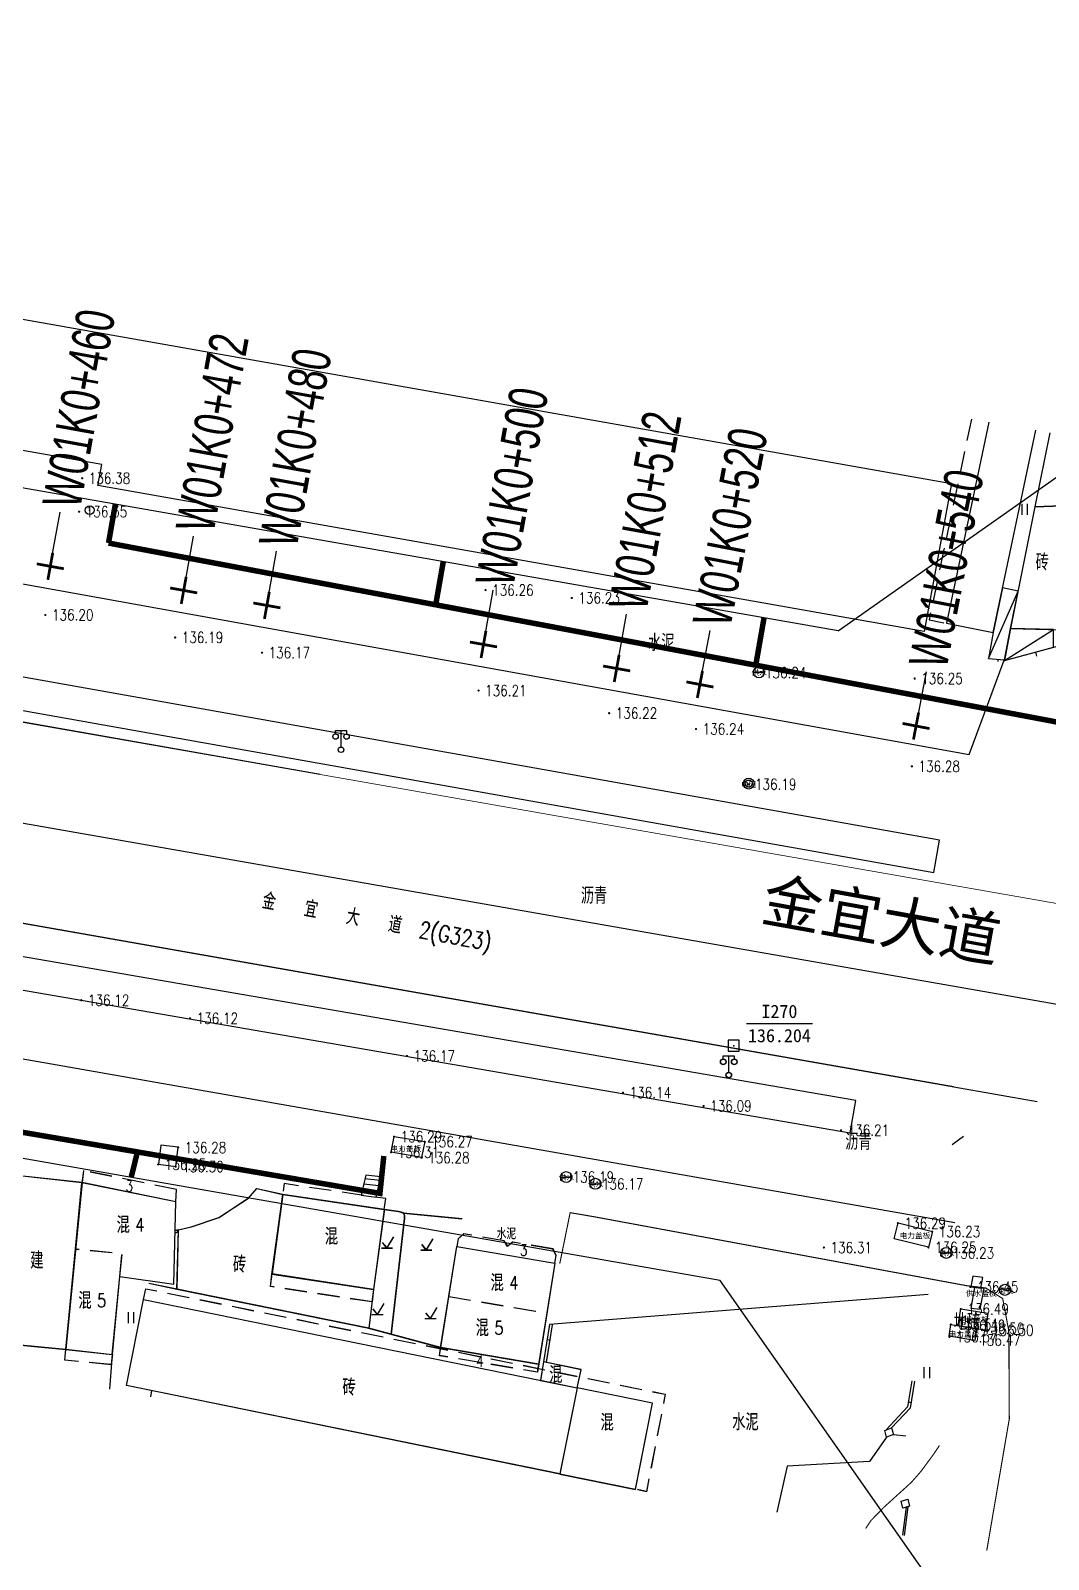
# Model space of a CAD drawing. Extents: x 529262 to 576451, y 2694391 to 2717535.
# Drawn here: x 562453.1 to 562545.6, y 2710924.6 to 2711063.4 of the extents above; entities that cross this region are included whole.
import ezdxf
from ezdxf.enums import TextEntityAlignment as Align
from ezdxf.xclip import XClip

# ---------------------------------------------------------------- set-up
doc = ezdxf.new("R2010")
doc.units = 0
doc.header["$XCLIPFRAME"] = 0
doc.linetypes.add('X1', pattern=[5, 4, -1])
doc.linetypes.add('X5', pattern=[3, 2, -1])
doc.layers.add('ASSIST', color=7, linetype='Continuous', plot=False)
for name, color, linetype in [('a红线图', 1, 'Continuous'), ('COMPONENT', 8, 'Continuous'), ('DLDW', 8, 'Continuous'), ('DLSS', 4, 'Continuous'), ('DMTZ', 8, 'Continuous'), ('GCD', 8, 'Continuous'), ('GPSCOMMON', 7, 'Continuous'), ('GXYZ', 8, 'Continuous'), ('JMD', 8, 'Continuous'), ('KZD', 8, 'Continuous'), ('PP-COM', 7, 'Continuous'), ('RD-中线', 40, 'Continuous'), ('RD-红线', 7, 'Continuous'), ('RD-路名', 7, 'Continuous'), ('ZBTZ', 8, 'Continuous'), ('ZJ', 7, 'Continuous'), ('桩号标注_W01-', 7, 'Continuous')]:
    doc.layers.add(name, color=color, linetype=linetype)
doc.styles.add('HZ', font='rs.shx', dxfattribs={"width": 0.8, "bigfont": 'hztxt.shx'})
doc.styles.add('JieTuHzTxt', font='smsim.shx', dxfattribs={"width": 0.7, "bigfont": 'smfs.shx'})
doc.styles.add('宋体', font='', dxfattribs={"width": 0.75})
doc.styles.add('等线体', font='simhei.ttf')
doc.styles.add('黑体', font='simhei.ttf')
doc.styles.get('宋体').set_extended_font_data('SimSun')
doc.linetypes.add('10421', pattern='A,2,[150,AAA.SHX,S=0.5,R=0,X=0,Y=0.5],1e-11', length=2)
doc.linetypes.add('10422', pattern='A,0.75,[150,AAA.SHX,S=0.5,R=0,X=0,Y=0.5],1.5,[177,AAA.SHX,S=1,R=0,X=0,Y=0.4],0.75', length=3)
doc.linetypes.add('1161', pattern='A,0,[149,AAA.SHX,S=0.15,R=0,X=0,Y=0],-1.6', length=1.6)

# ---------------------------------------------------------------- blocks, each defined once
blk = doc.blocks.new('A$C19FD0107')
at = {"layer": 'RD-中线', "color": 8}
blk.add_lwpolyline([(-8443.29, 16582.93), (-8702.79, 16628.34)], dxfattribs=at)
at = {"layer": 'RD-红线', "color": 8}
for points in [[(-8471.5, 16618.33), (-8661.58, 16651.59)], [(-8482.21, 16559.29), (-8668.33, 16591.86)]]:
    blk.add_lwpolyline(points, dxfattribs=at)
blk.add_lwpolyline([(-8471.5, 16618.33), (-8442.57, 16638.66, 0.41438)], format="xyb", dxfattribs=at)
at = {"layer": 'RD-红线', "color": 8, "linetype": 'Continuous'}
blk.add_lwpolyline([(-8461.9, 16530.28), (-8482.21, 16559.29, 0.415102)], format="xyb", dxfattribs=at)
blk = doc.blocks.new('GC200')
at = {"linetype": 'Continuous', "const_width": 0.2, "flags": 128}
blk.add_lwpolyline([(-0.1, 0, 1), (0.1, 0, 1)], format="xyb", close=True, dxfattribs=at)
blk = doc.blocks.new('gc121')
at = {"color": 8}
for p, q in [((-0.5, -1), (-0.5, 1)), ((0.5, -1), (0.5, 1))]:
    blk.add_line(p, q, dxfattribs=at)
blk = doc.blocks.new('gc123')
at = {"color": 8}
for p, q in [((-1, 0), (1, 0)), ((0, 0), (-0.8, 1)), ((0, 0), (1.2, 2))]:
    blk.add_line(p, q, dxfattribs=at)
blk = doc.blocks.new('gc097')
at = {"color": 8}
for p, q in [((-1, 2.9), (-1, 3.5)), ((-1, 3.5), (1, 3.5)), ((0, 0.5), (0, 3.5)), ((1, 3.5), (1, 2.9))]:
    blk.add_line(p, q, dxfattribs=at)
for centre in [(-1, 2.4), (1, 2.4), (0, 0)]:
    blk.add_circle(centre, 0.5, dxfattribs=at)
blk = doc.blocks.new('gc115')
at = {"color": 8}
blk.add_lwpolyline([(-1, -1), (1, -1), (1, 1), (-1, 1)], close=True, dxfattribs=at)
blk.add_point((0, 0), dxfattribs=at)
blk = doc.blocks.new('gc117')
at = {"color": 8}
blk.add_circle((0, 0), 0.8, dxfattribs=at)
blk.add_point((0, 0), dxfattribs=at)
blk = doc.blocks.new('gcbj0109')
at = {"linetype": 'Continuous'}
for radius in [1, 0.645]:
    blk.add_circle((0, 0), radius, dxfattribs=at)
blk = doc.blocks.new('gcbj0101')
blk.add_line((-1, 0), (1, 0))
blk.add_circle((0, 0), 1)
blk = doc.blocks.new('gcbj0111')
blk.add_circle((0, 0), 1)
for centre, start, end in [((-0.43, -0.55), 52.0967, 144.3058), ((0.43, 0.55), 232.0967, 324.3058)]:
    blk.add_arc(centre, 0.694, start, end)

msp = doc.modelspace()

# ---------------------------------------------------------------- linework, layer by layer
at = {"layer": 'ASSIST', "linetype": 'Continuous', "elevation": -143.229, "flags": 128}
msp.add_lwpolyline([(562483.574, 2710959.475), (562483.157, 2710957.665), (562484.52, 2710957.463), (562484.941, 2710959.319)], close=True, dxfattribs=at)
msp.add_lwpolyline([(562483.574, 2710959.475), (562483.157, 2710957.665), (562484.52, 2710957.463), (562484.941, 2710959.319)], close=True, dxfattribs=at)
msp.add_lwpolyline([(562534.887, 2710956.546), (562534.887, 2710956.546)], dxfattribs=at)
msp.add_lwpolyline([(562534.887, 2710956.546), (562534.887, 2710956.546)], dxfattribs=at)
at = {"layer": 'a红线图', "color": 8, "lineweight": 0, "elevation": 137.005}
msp.add_lwpolyline([(562776.02, 2710943.93), (562313.747, 2711024.878)], dxfattribs=at)
msp.add_lwpolyline([(562776.02, 2710943.93), (562313.747, 2711024.878)], dxfattribs=at)
at = {"layer": 'DLSS', "color": 8, "linetype": 'Continuous'}
msp.add_line((562537.902, 2710962.965, -143.229), (562536.852, 2710962.234, -143.229), dxfattribs=at)
at = {"layer": 'DLSS', "color": 8, "linetype": 'Continuous', "const_width": 0.1, "flags": 128}
for points, elevation in [([(562479.42, 2710995.882), (562441.464, 2711002.568)], 136.145), ([(562529.001, 2710927.374), (562529.468, 2710928.079), (562530.667, 2710929.31), (562533.164, 2710931.573), (562534.015, 2710932.55), (562535.117, 2710934.04), (562535.701, 2710934.903)], 135.956)]:
    msp.add_lwpolyline(points, dxfattribs=dict(at, elevation=elevation))
at = {"layer": 'DLSS', "color": 8, "linetype": 'Continuous', "const_width": 0.1, "elevation": -143.229}
msp.add_lwpolyline([(562392.809, 2710992.832), (562482.981, 2710976.963), (562537.001, 2710967.487)], dxfattribs=at)
at = {"layer": 'DLSS', "color": 8, "linetype": 'Continuous', "const_width": 0.1}
msp.add_lwpolyline([(562392.821, 2710992.845), (562482.993, 2710976.976), (562537.013, 2710967.5)], dxfattribs=at)
at = {"layer": 'DLSS', "linetype": 'Continuous', "const_width": 0.1, "flags": 128}
msp.add_lwpolyline([(562501.199, 2710951.431), (562502.145, 2710956.06), (562504.238, 2710955.705)], dxfattribs=at)
at = {"layer": 'DLSS', "linetype": 'X1', "const_width": 0.1, "flags": 128}
msp.add_lwpolyline([(562504.238, 2710955.705), (562538.162, 2710949.428), (562538.77, 2710949.355), (562539.919, 2710949.215), (562541.447, 2710948.261), (562542.013, 2710945.264), (562542.042, 2710937.831), (562542.054, 2710937.356), (562539.998, 2710925.35)], dxfattribs=at)
at = {"layer": 'DMTZ', "linetype": '10421', "flags": 128}
for points in [[(562485.246, 2710956.361), (562486.532, 2710956.17), (562486.771, 2710956.117), (562486.987, 2710956.029), (562487.073, 2710955.761), (562487.071, 2710955.542), (562485.86, 2710945.002)], [(562485.258, 2710956.374), (562486.544, 2710956.183), (562486.782, 2710956.129), (562486.999, 2710956.042), (562487.085, 2710955.774), (562487.083, 2710955.554), (562485.871, 2710945.014)]]:
    msp.add_lwpolyline(points, dxfattribs=at)
at = {"layer": 'DMTZ', "linetype": '10422', "flags": 128}
for points, elevation in [([(562483.847, 2710945.544), (562466.407, 2710949.085), (562463.856, 2710949.615)], -5.089), ([(562483.859, 2710945.556), (562466.419, 2710949.098), (562463.868, 2710949.628)], 138.14), ([(562490.372, 2710943.786), (562483.847, 2710945.544)], -5.089), ([(562490.384, 2710943.799), (562483.859, 2710945.556)], 138.14)]:
    msp.add_lwpolyline(points, dxfattribs=dict(at, elevation=elevation))
at = {"layer": 'GPSCOMMON', "const_width": 0.5}
for points in [[(562460.196, 2711016.893), (562460.813, 2711020.423)], [(562460.196, 2711016.893), (562550.384, 2710999.877)], [(562489.927, 2711011.284), (562490.614, 2711015.208)], [(562519.01, 2711005.797), (562519.764, 2711010.107)], [(562446.568, 2710964.355), (562484.857, 2710957.812), (562485.212, 2710961.209)], [(562462.821, 2710961.577), (562462.252, 2710959.259)]]:
    msp.add_lwpolyline(points, dxfattribs=at)
at = {"layer": 'JMD', "linetype": 'Continuous'}
for p, q in [((562540.148, 2711006.397), (562542.842, 2711012.509)), ((562541.6, 2711006.227), (562546.07, 2711009.035)), ((562541.03, 2711006.125), (562541.046, 2711006.324)), ((562544.563, 2711006.608), (562544.46, 2711006.995)), ((562483.574, 2710959.475, -143.229), (562483.157, 2710957.665, -143.229)), ((562483.501, 2710959.157, -143.229), (562484.868, 2710959.001, -143.229)), ((562484.52, 2710957.463, -5.038), (562484.941, 2710959.319, -143.229)), ((562483.159, 2710957.664, -5.038), (562484.52, 2710957.463, -5.038)), ((562483.276, 2710958.183, -143.229), (562484.643, 2710958.027, -143.229)), ((562483.389, 2710958.67, -143.229), (562484.756, 2710958.514, -143.229)), ((562466.423, 2710954.46, -5.089), (562466.467, 2710954.265, -5.089)), ((562466.434, 2710954.473, 138.14), (562466.479, 2710954.278, 138.14)), ((562534.682, 2710948.62, -143.229), (562500.262, 2710945.894, -143.229)), ((562500.042, 2710944.539, -143.229), (562500.289, 2710944.499, -143.229)), ((562500.054, 2710944.551), (562500.301, 2710944.511)), ((562533.124, 2710938.792, 136.08), (562532.877, 2710938.833, 136.08))]:
    msp.add_line(p, q, dxfattribs=at)
at = {"layer": 'JMD', "linetype": 'Continuous', "flags": 128}
for points in [[(562536.783, 2711022.316), (562534.306, 2711008.856), (562459.233, 2711022.133), (562459.574, 2711024.039), (562444.141, 2711026.769), (562446.2, 2711038.336)], [(562542.167, 2711009.135), (562546.733, 2711009.018), (562547.637, 2711020.311), (562544.38, 2711020.189)], [(562541.436, 2711012.814), (562541.436, 2711012.814), (562540.576, 2711008.753), (562540.148, 2711006.397), (562541.61, 2711006.278), (562542.167, 2711009.135), (562542.842, 2711012.509)], [(562541.6, 2711006.227), (562546.054, 2711007.423), (562546.07, 2711009.035), (562542.167, 2711009.135)], [(562464.725, 2710960.461), (562466.31, 2710960.267), (562466.537, 2710961.997), (562464.952, 2710962.191)], [(562485.89, 2710961.563), (562486.159, 2710962.98), (562488.939, 2710962.525), (562488.65, 2710961.066)], [(562466.133, 2710949.568), (562466.32, 2710957.045), (562457.787, 2710958.787), (562456.322, 2710943.648), (562460.545, 2710943.186), (562461.229, 2710950.262)], [(562531.944, 2710955.124), (562535.055, 2710954.352), (562534.71, 2710952.919), (562531.599, 2710953.691)], [(562538.895, 2710949.254), (562538.546, 2710947.376), (562539.403, 2710947.288), (562539.752, 2710949.165)], [(562538.554, 2710949.337), (562539.463, 2710949.2), (562539.632, 2710950.163), (562538.723, 2710950.3)], [(562537.638, 2710947.337), (562540.104, 2710946.927), (562539.863, 2710945.373), (562537.398, 2710945.782)], [(562536.726, 2710945.904), (562539.06, 2710945.5), (562538.903, 2710944.443), (562536.57, 2710944.847)]]:
    msp.add_lwpolyline(points, close=True, dxfattribs=at)
at = {"layer": 'JMD', "linetype": 'X5', "flags": 128}
for points in [[(562538.608, 2711028.156), (562534.762, 2711009.92), (562536.343, 2711009.603)], [(562461.229, 2710950.262), (562461.43, 2710952.334), (562457.231, 2710952.74)], [(562463.371, 2710948.173), (562463.6, 2710949.156), (562510.791, 2710939.573), (562509.082, 2710930.725), (562508.095, 2710930.937)]]:
    msp.add_lwpolyline(points, dxfattribs=at)
at = {"layer": 'JMD', "linetype": 'Continuous', "flags": 128}
for points in [[(562540.198, 2711027.879), (562536.343, 2711009.603), (562540.576, 2711008.753), (562544.471, 2711027.137)], [(562545.728, 2711026.919), (562544.38, 2711020.189), (562547.637, 2711020.311), (562549.897, 2711020.396), (562549.663, 2711026.235)], [(562541.6, 2711006.227), (562546.434, 2711007.525)], [(562540.148, 2711006.397), (562541.61, 2711006.278)], [(562500.274, 2710945.907), (562499.725, 2710942.518)], [(562500.521, 2710945.869), (562499.97, 2710942.468)]]:
    msp.add_lwpolyline(points, dxfattribs=at)
for points, elevation in [([(562457.775, 2710958.774), (562451.829, 2710959.437), (562450.269, 2710944.218), (562456.31, 2710943.635)], -669.26), ([(562457.787, 2710958.787), (562451.84, 2710959.45), (562450.28, 2710944.231), (562456.322, 2710943.648)], -526.031), ([(562466.121, 2710949.555), (562466.308, 2710957.032), (562457.775, 2710958.774), (562456.31, 2710943.635), (562460.533, 2710943.173), (562461.218, 2710950.249)], -143.229), ([(562484.272, 2710949.078), (562483.847, 2710945.544), (562466.407, 2710949.085), (562466.543, 2710954.488), (562467.719, 2710954.773), (562470.225, 2710955.617), (562472.917, 2710957.39), (562473.659, 2710958.249), (562476.026, 2710957.726), (562475.046, 2710950.478)], -5.089), ([(562484.284, 2710949.091), (562483.859, 2710945.556), (562466.419, 2710949.098), (562466.554, 2710954.5), (562467.731, 2710954.786), (562470.237, 2710955.63), (562472.929, 2710957.403), (562473.671, 2710958.262), (562476.038, 2710957.739), (562475.058, 2710950.491)], 138.14), ([(562476.026, 2710957.726), (562485.246, 2710956.361), (562484.272, 2710949.078), (562475.046, 2710950.478)], -4.945), ([(562476.038, 2710957.739), (562485.258, 2710956.374), (562484.284, 2710949.091), (562475.058, 2710950.491)], 138.284), ([(562491.842, 2710952.977), (562500.741, 2710951.471), (562499.271, 2710942.28), (562490.372, 2710943.786)], -668.517), ([(562491.854, 2710952.99), (562500.753, 2710951.484), (562499.283, 2710942.293), (562490.384, 2710943.799)], -525.288), ([(562502.77, 2710940.144), (562503.141, 2710941.797), (562499.713, 2710942.505), (562499.44, 2710940.822)], -670.06), ([(562502.782, 2710940.157), (562503.153, 2710941.81), (562499.725, 2710942.518), (562499.452, 2710940.834)], -526.831), ([(562501.201, 2710932.312), (562508.083, 2710930.924), (562509.625, 2710938.74), (562502.77, 2710940.144)], -6.745), ([(562501.213, 2710932.325), (562508.095, 2710930.937), (562509.637, 2710938.753), (562502.782, 2710940.157)], 136.484), ([(562531.353, 2710936.501), (562531.52, 2710935.905), (562530.899, 2710935.677), (562530.732, 2710936.273)], 28.436), ([(562532.831, 2710930.023), (562532.967, 2710929.388), (562532.361, 2710929.205), (562532.225, 2710929.84)], 28.371)]:
    msp.add_lwpolyline(points, close=True, dxfattribs=dict(at, elevation=elevation))
at = {"layer": 'JMD', "linetype": 'X5'}
for points, elevation in [([(562466.308, 2710957.032), (562466.362, 2710958.165), (562457.918, 2710959.87), (562457.775, 2710958.774)], -143.229), ([(562500.741, 2710951.471), (562500.867, 2710952.169), (562500.583, 2710952.752), (562496.91, 2710953.368), (562496.457, 2710952.996), (562496.142, 2710953.493), (562492.458, 2710954.129), (562491.965, 2710953.67), (562491.842, 2710952.977)], -669.184), ([(562500.753, 2710951.484), (562500.879, 2710952.182), (562500.595, 2710952.765), (562496.922, 2710953.381), (562496.469, 2710953.009), (562496.154, 2710953.506), (562492.47, 2710954.142), (562491.977, 2710953.683), (562491.854, 2710952.99)], -525.955), ([(562484.272, 2710949.078), (562484.136, 2710947.946), (562474.91, 2710949.346), (562475.046, 2710950.478)], -5.089), ([(562484.284, 2710949.091), (562484.148, 2710947.959), (562474.922, 2710949.359), (562475.058, 2710950.491)], 138.14), ([(562460.533, 2710943.173), (562460.432, 2710942.247), (562456.215, 2710942.655), (562456.31, 2710943.635)], -657.493), ([(562460.545, 2710943.186), (562460.443, 2710942.26), (562456.227, 2710942.668), (562456.322, 2710943.648)], -514.264)]:
    msp.add_lwpolyline(points, dxfattribs=dict(at, elevation=elevation))
msp.add_lwpolyline([(562466.32, 2710957.045), (562466.374, 2710958.178), (562457.93, 2710959.883), (562457.787, 2710958.787)], dxfattribs=at)
at = {"layer": 'JMD', "linetype": 'X5', "flags": 128}
for points, elevation in [([(562485.246, 2710956.361), (562485.39, 2710957.334), (562476.17, 2710958.699), (562476.026, 2710957.726)], -5.038), ([(562461.218, 2710950.249), (562461.418, 2710952.321), (562457.219, 2710952.727)], -143.229), ([(562463.359, 2710948.16), (562463.589, 2710949.143), (562510.779, 2710939.56), (562509.07, 2710930.712), (562508.083, 2710930.924)], -143.229), ([(562491.117, 2710948.441), (562500.016, 2710946.935)], 425.114), ([(562491.128, 2710948.454), (562500.027, 2710946.948)], 568.343), ([(562499.271, 2710942.28), (562499.157, 2710941.561), (562490.258, 2710943.067), (562490.372, 2710943.786)], -668.768), ([(562499.283, 2710942.293), (562499.169, 2710941.573), (562490.27, 2710943.079), (562490.384, 2710943.799)], -525.539)]:
    msp.add_lwpolyline(points, dxfattribs=dict(at, elevation=elevation))
at = {"layer": 'JMD', "linetype": 'Continuous', "flags": 128}
for points, elevation in [([(562466.537, 2710954.281), (562466.238, 2710954.213)], -5.089), ([(562466.543, 2710954.488), (562466.243, 2710954.419)], -5.089), ([(562466.549, 2710954.294), (562466.249, 2710954.226)], 138.14), ([(562466.554, 2710954.5), (562466.254, 2710954.432)], 138.14), ([(562466.407, 2710949.085), (562466.543, 2710954.488)], 376.123), ([(562466.419, 2710949.098), (562466.554, 2710954.5)], 519.352), ([(562500.262, 2710945.894), (562499.713, 2710942.505)], -143.229), ([(562500.509, 2710945.856), (562499.958, 2710942.455)], -143.229), ([(562533.199, 2710940.785), (562532.808, 2710938.414), (562530.828, 2710936.309)], 136.08), ([(562533.446, 2710940.744), (562533.043, 2710938.298), (562531.353, 2710936.501)], 136.08)]:
    msp.add_lwpolyline(points, dxfattribs=dict(at, elevation=elevation))
at = {"layer": 'JMD', "linetype": 'Continuous', "elevation": -143.229}
msp.add_lwpolyline([(562502.77, 2710940.144), (562501.201, 2710932.312), (562461.817, 2710940.344), (562463.359, 2710948.16)], close=True, dxfattribs=at)
at = {"layer": 'JMD', "linetype": 'Continuous'}
msp.add_lwpolyline([(562502.782, 2710940.157), (562501.213, 2710932.325), (562461.829, 2710940.357), (562463.371, 2710948.173)], close=True, dxfattribs=at)
for points in [[(562532.678, 2710929.301), (562532.349, 2710926.758)], [(562532.835, 2710929.348), (562532.497, 2710926.73)]]:
    msp.add_lwpolyline(points, dxfattribs=at)
at = {"layer": 'KZD', "linetype": 'Continuous'}
msp.add_line((562518.161, 2710973.236), (562524.161, 2710973.236), dxfattribs=at)
at = {"layer": 'ZBTZ', "linetype": '1161', "flags": 128}
for points in [[(562310.328, 2711063.45), (562315.702, 2711037.821), (562321.233, 2711036.112), (562375.051, 2711026.697), (562418.608, 2711019.281), (562538.399, 2710997.696), (562541.589, 2711006.267)], [(562537.106, 2710955.149), (562300.817, 2710996.61)], [(562537.013, 2710967.5), (562544.579, 2710966.172)]]:
    msp.add_lwpolyline(points, dxfattribs=at)
for points in [[(562535.703, 2710989.913), (562314.36, 2711029.257), (562313.934, 2711026.288), (562535.177, 2710986.959)], [(562528.101, 2710966.262), (562312.346, 2711003.478), (562311.8, 2711000.527), (562311.8, 2711000.527), (562527.591, 2710963.305)]]:
    msp.add_lwpolyline(points, close=True, dxfattribs=at)
for points, elevation in [([(562537.001, 2710967.487), (562544.567, 2710966.16)], -143.229), ([(562486.987, 2710956.029), (562492.307, 2710955.513)], -5.302), ([(562486.999, 2710956.042), (562492.319, 2710955.526)], 137.927), ([(562460.3, 2710940.019), (562460.545, 2710943.186)], 138.16)]:
    msp.add_lwpolyline(points, dxfattribs=dict(at, elevation=elevation))
at = {"layer": 'ZBTZ', "linetype": '1161', "elevation": -143.229}
msp.add_lwpolyline([(562464.099, 2710939.879), (562464.008, 2710939.336)], dxfattribs=at)
at = {"layer": 'ZBTZ', "linetype": '1161'}
for points in [[(562464.111, 2710939.892), (562464.017, 2710939.334)], [(562530.899, 2710935.677), (562529.346, 2710933.44), (562521.852, 2710933.021), (562520.919, 2710928.861)], [(562531.52, 2710935.905), (562532.632, 2710935.798)]]:
    msp.add_lwpolyline(points, dxfattribs=at)
at = {"layer": '桩号标注_W01-'}
for p, q in [((562454.904, 2711014.781), (562455.794, 2711019.702)), ((562467.027, 2711012.589), (562467.917, 2711017.509)), ((562474.586, 2711011.226), (562475.472, 2711016.147)), ((562494.269, 2711007.68), (562495.155, 2711012.6)), ((562506.372, 2711005.499), (562507.258, 2711010.42)), ((562513.935, 2711004.046), (562514.879, 2711008.956)), ((562533.576, 2711000.272), (562534.52, 2711005.182))]:
    msp.add_line(p, q, dxfattribs=at)
at = {"layer": '桩号标注_W01-', "const_width": 0.25}
for points in [[(562455.127, 2711016.012), (562454.682, 2711013.551)], [(562456.134, 2711014.559), (562453.674, 2711015.004)], [(562467.249, 2711013.819), (562466.804, 2711011.358)], [(562468.257, 2711012.366), (562465.797, 2711012.811)], [(562474.807, 2711012.457), (562474.364, 2711009.996)], [(562475.816, 2711011.005), (562473.355, 2711011.448)], [(562494.49, 2711008.91), (562494.047, 2711006.45)], [(562495.499, 2711007.458), (562493.038, 2711007.901)], [(562506.593, 2711006.729), (562506.15, 2711004.269)], [(562507.602, 2711005.277), (562505.141, 2711005.72)], [(562514.171, 2711005.273), (562513.7, 2711002.818)], [(562515.163, 2711003.81), (562512.708, 2711004.281)], [(562534.804, 2711000.036), (562532.349, 2711000.508)], [(562533.812, 2711001.5), (562533.34, 2710999.044)]]:
    msp.add_lwpolyline(points, dxfattribs=at)

# ---------------------------------------------------------------- block references
at = {"layer": 'COMPONENT', "linetype": 'Continuous', "xscale": 0.5, "yscale": 0.5}
for name, p in [('gcbj0101', (562519.296, 2711005.149)), ('gcbj0109', (562518.373, 2710995.041)), ('gcbj0101', (562501.783, 2710959.291)), ('gcbj0101', (562504.434, 2710958.681)), ('gcbj0101', (562536.325, 2710952.407)), ('gcbj0111', (562541.654, 2710949.05))]:
    msp.add_blockref(name, p, dxfattribs=at)
at = {"layer": 'DLDW', "color": 252, "linetype": 'Continuous', "xscale": 0.5, "yscale": 0.5, "zscale": 0.5}
for p in [(562481.326, 2710998.113), (562516.56, 2710968.567)]:
    msp.add_blockref('gc097', p, dxfattribs=at)
at = {"layer": 'DLDW', "linetype": 'Continuous', "xscale": 0.5, "yscale": 0.5, "zscale": 0.5}
msp.add_blockref('gc097', (562516.548, 2710968.554, -143.229), dxfattribs=at)
at = {"layer": 'GCD', "linetype": 'Continuous'}
ref = msp.add_blockref('GC200', (562457.799, 2711022.779, 136.375), dxfattribs=dict(at, xscale=0.5, yscale=0.5, zscale=0.5))
ref.add_attrib('height', '136.38', dxfattribs={"linetype": 'Continuous', "height": 1, "style": 'HZ', "width": 0.8}).set_placement((562458.399, 2711022.779, 136.375), align=Align.MIDDLE_LEFT)
ref = msp.add_blockref('GC200', (562457.524, 2711019.741, 136.353), dxfattribs=dict(at, xscale=0.5, yscale=0.5, zscale=0.5))
ref.add_attrib('height', '136.35', dxfattribs={"linetype": 'Continuous', "height": 1, "style": 'HZ', "width": 0.8}).set_placement((562458.124, 2711019.741, 136.353), align=Align.MIDDLE_LEFT)
ref = msp.add_blockref('GC200', (562494.454, 2711012.621, 136.261), dxfattribs=dict(at, xscale=0.5, yscale=0.5, zscale=0.5))
ref.add_attrib('height', '136.26', dxfattribs={"linetype": 'Continuous', "height": 1, "style": 'HZ', "width": 0.8}).set_placement((562495.054, 2711012.621, 136.261), align=Align.MIDDLE_LEFT)
ref = msp.add_blockref('GC200', (562502.291, 2711011.906, 136.231), dxfattribs=dict(at, xscale=0.5, yscale=0.5, zscale=0.5))
ref.add_attrib('height', '136.23', dxfattribs={"linetype": 'Continuous', "height": 1, "style": 'HZ', "width": 0.8}).set_placement((562502.891, 2711011.906, 136.231), align=Align.MIDDLE_LEFT)
ref = msp.add_blockref('GC200', (562454.456, 2711010.362, 136.2), dxfattribs=dict(at, xscale=0.5, yscale=0.5, zscale=0.5))
ref.add_attrib('height', '136.20', dxfattribs={"linetype": 'Continuous', "height": 1, "style": 'HZ', "width": 0.8}).set_placement((562455.056, 2711010.362, 136.2), align=Align.MIDDLE_LEFT)
ref = msp.add_blockref('GC200', (562466.248, 2711008.315, 136.19), dxfattribs=dict(at, xscale=0.5, yscale=0.5, zscale=0.5))
ref.add_attrib('height', '136.19', dxfattribs={"linetype": 'Continuous', "height": 1, "style": 'HZ', "width": 0.8}).set_placement((562466.848, 2711008.315, 136.19), align=Align.MIDDLE_LEFT)
ref = msp.add_blockref('GC200', (562474.141, 2711006.932, 136.165), dxfattribs=dict(at, xscale=0.5, yscale=0.5, zscale=0.5))
ref.add_attrib('height', '136.17', dxfattribs={"linetype": 'Continuous', "height": 1, "style": 'HZ', "width": 0.8}).set_placement((562474.741, 2711006.932, 136.165), align=Align.MIDDLE_LEFT)
ref = msp.add_blockref('GC200', (562519.24, 2711005.119, 136.236), dxfattribs=dict(at, xscale=0.5, yscale=0.5, zscale=0.5))
ref.add_attrib('height', '136.24', dxfattribs={"linetype": 'Continuous', "height": 1, "style": 'HZ', "width": 0.8}).set_placement((562519.84, 2711005.119, 136.236), align=Align.MIDDLE_LEFT)
ref = msp.add_blockref('GC200', (562533.45, 2711004.585, 136.25), dxfattribs=dict(at, xscale=0.5, yscale=0.5, zscale=0.5))
ref.add_attrib('height', '136.25', dxfattribs={"linetype": 'Continuous', "height": 1, "style": 'HZ', "width": 0.8}).set_placement((562534.05, 2711004.585, 136.25), align=Align.MIDDLE_LEFT)
ref = msp.add_blockref('GC200', (562493.817, 2711003.489, 136.21), dxfattribs=dict(at, xscale=0.5, yscale=0.5, zscale=0.5))
ref.add_attrib('height', '136.21', dxfattribs={"linetype": 'Continuous', "height": 1, "style": 'HZ', "width": 0.8}).set_placement((562494.417, 2711003.489, 136.21), align=Align.MIDDLE_LEFT)
ref = msp.add_blockref('GC200', (562505.686, 2711001.44, 136.22), dxfattribs=dict(at, xscale=0.5, yscale=0.5, zscale=0.5))
ref.add_attrib('height', '136.22', dxfattribs={"linetype": 'Continuous', "height": 1, "style": 'HZ', "width": 0.8}).set_placement((562506.286, 2711001.44, 136.22), align=Align.MIDDLE_LEFT)
ref = msp.add_blockref('GC200', (562513.583, 2710999.998, 136.24), dxfattribs=dict(at, xscale=0.5, yscale=0.5, zscale=0.5))
ref.add_attrib('height', '136.24', dxfattribs={"linetype": 'Continuous', "height": 1, "style": 'HZ', "width": 0.8}).set_placement((562514.183, 2710999.998, 136.24), align=Align.MIDDLE_LEFT)
ref = msp.add_blockref('GC200', (562533.196, 2710996.608, 136.28), dxfattribs=dict(at, xscale=0.5, yscale=0.5, zscale=0.5))
ref.add_attrib('height', '136.28', dxfattribs={"linetype": 'Continuous', "height": 1, "style": 'HZ', "width": 0.8}).set_placement((562533.796, 2710996.608, 136.28), align=Align.MIDDLE_LEFT)
ref = msp.add_blockref('GC200', (562518.335, 2710994.979, 136.192), dxfattribs=dict(at, xscale=0.5, yscale=0.5, zscale=0.5))
ref.add_attrib('height', '136.19', dxfattribs={"linetype": 'Continuous', "height": 1, "style": 'HZ', "width": 0.8}).set_placement((562518.935, 2710994.979, 136.192), align=Align.MIDDLE_LEFT)
ref = msp.add_blockref('GC200', (562457.721, 2710975.36, 136.12), dxfattribs=dict(at, xscale=0.5, yscale=0.5, zscale=0.5))
ref.add_attrib('height', '136.12', dxfattribs={"linetype": 'Continuous', "height": 1, "style": 'HZ', "width": 0.8}).set_placement((562458.321, 2710975.36, 136.12), align=Align.MIDDLE_LEFT)
ref = msp.add_blockref('GC200', (562467.593, 2710973.715, 136.122), dxfattribs=dict(at, xscale=0.5, yscale=0.5, zscale=0.5))
ref.add_attrib('height', '136.12', dxfattribs={"linetype": 'Continuous', "height": 1, "style": 'HZ', "width": 0.8}).set_placement((562468.193, 2710973.715, 136.122), align=Align.MIDDLE_LEFT)
ref = msp.add_blockref('GC200', (562487.313, 2710970.292, 136.167), dxfattribs=dict(at, xscale=0.5, yscale=0.5, zscale=0.5))
ref.add_attrib('height', '136.17', dxfattribs={"linetype": 'Continuous', "height": 1, "style": 'HZ', "width": 0.8}).set_placement((562487.913, 2710970.292, 136.167), align=Align.MIDDLE_LEFT)
ref = msp.add_blockref('GC200', (562506.945, 2710966.966, 136.14), dxfattribs=dict(at, xscale=0.5, yscale=0.5, zscale=0.5))
ref.add_attrib('height', '136.14', dxfattribs={"linetype": 'Continuous', "height": 1, "style": 'HZ', "width": 0.8}).set_placement((562507.545, 2710966.966, 136.14), align=Align.MIDDLE_LEFT)
ref = msp.add_blockref('GC200', (562514.268, 2710965.753, 136.085), dxfattribs=dict(at, xscale=0.5, yscale=0.5, zscale=0.5))
ref.add_attrib('height', '136.09', dxfattribs={"linetype": 'Continuous', "height": 1, "style": 'HZ', "width": 0.8}).set_placement((562514.868, 2710965.753, 136.085), align=Align.MIDDLE_LEFT)
ref = msp.add_blockref('GC200', (562486.143, 2710962.962, 136.292), dxfattribs=dict(at, xscale=0.5, yscale=0.5, zscale=0.5))
ref.add_attrib('height', '136.29', dxfattribs={"linetype": 'Continuous', "height": 1, "style": 'HZ', "width": 0.8}).set_placement((562486.743, 2710962.962, 136.292), align=Align.MIDDLE_LEFT)
ref = msp.add_blockref('GC200', (562526.761, 2710963.545, 136.212), dxfattribs=dict(at, xscale=0.5, yscale=0.5, zscale=0.5))
ref.add_attrib('height', '136.21', dxfattribs={"linetype": 'Continuous', "height": 1, "style": 'HZ', "width": 0.8}).set_placement((562527.361, 2710963.545, 136.212), align=Align.MIDDLE_LEFT)
ref = msp.add_blockref('GC200', (562466.521, 2710961.979, 136.281), dxfattribs=dict(at, xscale=0.5, yscale=0.5, zscale=0.5))
ref.add_attrib('height', '136.28', dxfattribs={"linetype": 'Continuous', "height": 1, "style": 'HZ', "width": 0.8}).set_placement((562467.121, 2710961.979, 136.281), align=Align.MIDDLE_LEFT)
ref = msp.add_blockref('GC200', (562485.874, 2710961.545, 136.314), dxfattribs=dict(at, xscale=0.5, yscale=0.5, zscale=0.5))
ref.add_attrib('height', '136.31', dxfattribs={"linetype": 'Continuous', "height": 1, "style": 'HZ', "width": 0.8}).set_placement((562486.474, 2710961.545, 136.314), align=Align.MIDDLE_LEFT)
ref = msp.add_blockref('GC200', (562488.923, 2710962.507, 136.265), dxfattribs=dict(at, xscale=0.5, yscale=0.5, zscale=0.5))
ref.add_attrib('height', '136.27', dxfattribs={"linetype": 'Continuous', "height": 1, "style": 'HZ', "width": 0.8}).set_placement((562489.523, 2710962.507, 136.265), align=Align.MIDDLE_LEFT)
ref = msp.add_blockref('GC200', (562464.709, 2710960.443, 136.252), dxfattribs=dict(at, xscale=0.5, yscale=0.5, zscale=0.5))
ref.add_attrib('height', '136.25', dxfattribs={"linetype": 'Continuous', "height": 1, "style": 'HZ', "width": 0.8}).set_placement((562465.309, 2710960.443, 136.252), align=Align.MIDDLE_LEFT)
ref = msp.add_blockref('GC200', (562466.294, 2710960.249, 136.298), dxfattribs=dict(at, xscale=0.5, yscale=0.5, zscale=0.5))
ref.add_attrib('height', '136.30', dxfattribs={"linetype": 'Continuous', "height": 1, "style": 'HZ', "width": 0.8}).set_placement((562466.894, 2710960.249, 136.298), align=Align.MIDDLE_LEFT)
ref = msp.add_blockref('GC200', (562488.634, 2710961.048, 136.279), dxfattribs=dict(at, xscale=0.5, yscale=0.5, zscale=0.5))
ref.add_attrib('height', '136.28', dxfattribs={"linetype": 'Continuous', "height": 1, "style": 'HZ', "width": 0.8}).set_placement((562489.234, 2710961.048, 136.279), align=Align.MIDDLE_LEFT)
ref = msp.add_blockref('GC200', (562501.765, 2710959.287, 136.194), dxfattribs=dict(at, xscale=0.5, yscale=0.5, zscale=0.5))
ref.add_attrib('height', '136.19', dxfattribs={"linetype": 'Continuous', "height": 1, "style": 'HZ', "width": 0.8}).set_placement((562502.365, 2710959.287, 136.194), align=Align.MIDDLE_LEFT)
ref = msp.add_blockref('GC200', (562504.43, 2710958.664, 136.167), dxfattribs=dict(at, xscale=0.5, yscale=0.5, zscale=0.5))
ref.add_attrib('height', '136.17', dxfattribs={"linetype": 'Continuous', "height": 1, "style": 'HZ', "width": 0.8}).set_placement((562505.03, 2710958.664, 136.167), align=Align.MIDDLE_LEFT)
ref = msp.add_blockref('GC200', (562531.928, 2710955.106, 136.285), dxfattribs=dict(at, xscale=0.5, yscale=0.5, zscale=0.5))
ref.add_attrib('height', '136.29', dxfattribs={"linetype": 'Continuous', "height": 1, "style": 'HZ', "width": 0.8}).set_placement((562532.528, 2710955.106, 136.285), align=Align.MIDDLE_LEFT)
ref = msp.add_blockref('GC200', (562535.039, 2710954.334, 136.227), dxfattribs=dict(at, xscale=0.5, yscale=0.5, zscale=0.5))
ref.add_attrib('height', '136.23', dxfattribs={"linetype": 'Continuous', "height": 1, "style": 'HZ', "width": 0.8}).set_placement((562535.639, 2710954.334, 136.227), align=Align.MIDDLE_LEFT)
ref = msp.add_blockref('GC200', (562525.203, 2710952.894, 136.313), dxfattribs=dict(at, xscale=0.5, yscale=0.5, zscale=0.5))
ref.add_attrib('height', '136.31', dxfattribs={"linetype": 'Continuous', "height": 1, "style": 'HZ', "width": 0.8}).set_placement((562525.803, 2710952.894, 136.313), align=Align.MIDDLE_LEFT)
ref = msp.add_blockref('GC200', (562534.694, 2710952.901, 136.253), dxfattribs=dict(at, xscale=0.5, yscale=0.5, zscale=0.5))
ref.add_attrib('height', '136.25', dxfattribs={"linetype": 'Continuous', "height": 1, "style": 'HZ', "width": 0.8}).set_placement((562535.294, 2710952.901, 136.253), align=Align.MIDDLE_LEFT)
ref = msp.add_blockref('GC200', (562536.302, 2710952.392, 136.232), dxfattribs=dict(at, xscale=0.5, yscale=0.5, zscale=0.5))
ref.add_attrib('height', '136.23', dxfattribs={"linetype": 'Continuous', "height": 1, "style": 'HZ', "width": 0.8}).set_placement((562536.902, 2710952.392, 136.232), align=Align.MIDDLE_LEFT)
ref = msp.add_blockref('GC200', (562538.502, 2710949.313, 136.445), dxfattribs=dict(at, xscale=0.5, yscale=0.5, zscale=0.5))
ref.add_attrib('height', '136.45', dxfattribs={"linetype": 'Continuous', "height": 1, "style": 'HZ', "width": 0.8}).set_placement((562539.102, 2710949.313, 136.445), align=Align.MIDDLE_LEFT)
ref = msp.add_blockref('GC200', (562537.641, 2710947.305, 136.486), dxfattribs=dict(at, xscale=0.5, yscale=0.5, zscale=0.5))
ref.add_attrib('height', '136.49', dxfattribs={"linetype": 'Continuous', "height": 1, "style": 'HZ', "width": 0.8}).set_placement((562538.241, 2710947.305, 136.486), align=Align.MIDDLE_LEFT)
ref = msp.add_blockref('GC200', (562536.739, 2710945.904, 136.514), dxfattribs=dict(at, xscale=0.5, yscale=0.5, zscale=0.5))
ref.add_attrib('height', '136.51', dxfattribs={"linetype": 'Continuous', "height": 1, "style": 'HZ', "width": 0.8}).set_placement((562537.339, 2710945.904, 136.514), align=Align.MIDDLE_LEFT)
ref = msp.add_blockref('GC200', (562536.611, 2710944.782, 136.572), dxfattribs=dict(at, xscale=0.5, yscale=0.5, zscale=0.5))
ref.add_attrib('height', '136.57', dxfattribs={"linetype": 'Continuous', "height": 1, "style": 'HZ', "width": 0.8}).set_placement((562537.211, 2710944.782, 136.572), align=Align.MIDDLE_LEFT)
ref = msp.add_blockref('GC200', (562537.329, 2710945.819, 136.487), dxfattribs=dict(at, xscale=0.5, yscale=0.5, zscale=0.5))
ref.add_attrib('height', '136.49', dxfattribs={"linetype": 'Continuous', "height": 1, "style": 'HZ', "width": 0.8}).set_placement((562537.929, 2710945.819, 136.487), align=Align.MIDDLE_LEFT)
ref = msp.add_blockref('GC200', (562539.047, 2710945.538, 136.502), dxfattribs=dict(at, xscale=0.5, yscale=0.5, zscale=0.5))
ref.add_attrib('height', '136.50', dxfattribs={"linetype": 'Continuous', "height": 1, "style": 'HZ', "width": 0.8}).set_placement((562539.647, 2710945.538, 136.502), align=Align.MIDDLE_LEFT)
ref = msp.add_blockref('GC200', (562539.879, 2710945.383, 136.502), dxfattribs=dict(at, xscale=0.5, yscale=0.5, zscale=0.5))
ref.add_attrib('height', '136.50', dxfattribs={"linetype": 'Continuous', "height": 1, "style": 'HZ', "width": 0.8}).set_placement((562540.479, 2710945.383, 136.502), align=Align.MIDDLE_LEFT)
ref = msp.add_blockref('GC200', (562538.716, 2710944.486, 136.473), dxfattribs=dict(at, xscale=0.5, yscale=0.5, zscale=0.5))
ref.add_attrib('height', '136.47', dxfattribs={"linetype": 'Continuous', "height": 1, "style": 'HZ', "width": 0.8}).set_placement((562539.316, 2710944.486, 136.473), align=Align.MIDDLE_LEFT)
at = {"layer": 'KZD', "linetype": 'Continuous', "xscale": 0.5, "yscale": 0.5, "zscale": 0.5}
for name, p in [('gc117', (562458.481, 2711019.882, 139.373)), ('gc115', (562517.008, 2710971.223, 136.204))]:
    msp.add_blockref(name, p, dxfattribs=at)
at = {"layer": 'PP-COM'}
ref = msp.add_blockref('A$C19FD0107', (570997.993, 2694390.603), dxfattribs=at)
XClip(ref).set_block_clipping_path([(-9366.4383134884, 14428.6043910822), (-3328.4480743363, 17452.7484863754)])
at = {"layer": 'ZBTZ', "linetype": 'Continuous', "xscale": 0.5, "yscale": 0.5}
for name, p in [('gc121', (562543.455, 2711019.95)), ('gc123', (562485.495, 2710952.847, -143.229)), ('gc123', (562485.506, 2710952.86)), ('gc123', (562489.073, 2710952.662, -143.229)), ('gc123', (562489.084, 2710952.675)), ('gc123', (562484.631, 2710946.803, -143.229)), ('gc123', (562484.643, 2710946.815)), ('gc121', (562462.246, 2710946.508, -143.229)), ('gc121', (562462.258, 2710946.521)), ('gc123', (562489.443, 2710946.433, -143.229)), ('gc123', (562489.454, 2710946.445)), ('gc121', (562534.573, 2710941.518))]:
    msp.add_blockref(name, p, dxfattribs=at)

# ---------------------------------------------------------------- texts
at = {"layer": 'GXYZ', "linetype": 'Continuous', "style": '宋体'}
for s, p in [('供水', (562519.323, 2711005.122)), ('电网', (562518.369, 2710994.968)), ('电力盖板', (562487.215, 2710961.899)), ('供水', (562501.81, 2710959.265)), ('供水', (562504.461, 2710958.655)), ('电力盖板', (562533.478, 2710953.981)), ('供水', (562536.352, 2710952.381)), ('燃气', (562541.709, 2710948.989)), ('供水盖板', (562539.502, 2710948.746)), ('电信盖板', (562538.799, 2710946.356)), ('电力盖板', (562537.928, 2710945.046))]:
    msp.add_text(s, height=0.5, dxfattribs=at).set_placement(p, align=Align.MIDDLE)
at = {"layer": 'JMD', "linetype": 'Continuous', "style": 'HZ', "width": 0.8}
for s, p in [('砖', (562545.638, 2711015.153)), ('混', (562462.126, 2710954.95, -143.229)), ('混', (562462.138, 2710954.963)), ('混', (562481.042, 2710953.891, -143.229)), ('混', (562481.054, 2710953.904)), ('砖', (562472.696, 2710951.349, -143.229)), ('砖', (562472.707, 2710951.362)), ('混', (562496.103, 2710949.688, -143.229)), ('混', (562496.115, 2710949.701)), ('混', (562458.651, 2710948.073, -143.229)), ('混', (562458.663, 2710948.086)), ('混', (562494.752, 2710945.581, -143.229)), ('混', (562494.764, 2710945.593)), ('砖', (562482.646, 2710940.19, -143.229)), ('砖', (562482.658, 2710940.203)), ('混', (562501.429, 2710941.324, -143.229)), ('混', (562501.441, 2710941.336)), ('混', (562506.091, 2710936.997, -143.229)), ('混', (562506.102, 2710937.009))]:
    msp.add_text(s, height=1.5, dxfattribs=at).set_placement(p, align=Align.MIDDLE_RIGHT)
for s, p in [('4', (562462.626, 2710954.95, -143.229)), ('4', (562462.638, 2710954.963)), ('4', (562496.603, 2710949.688, -143.229)), ('4', (562496.615, 2710949.701)), ('5', (562459.151, 2710948.073, -143.229)), ('5', (562459.163, 2710948.086)), ('5', (562495.252, 2710945.581, -143.229)), ('5', (562495.264, 2710945.593))]:
    msp.add_text(s, height=1.2, dxfattribs=at).set_placement(p, align=Align.MIDDLE_LEFT)
for p in [(562453.679, 2710951.789, -143.229), (562453.691, 2710951.801)]:
    msp.add_text('建', height=1.5, dxfattribs=at).set_placement(p, align=Align.MIDDLE)
at = {"layer": 'KZD', "linetype": 'Continuous', "style": '等线体'}
for s, p in [('I270', (562521.161, 2710974.336)), ('136.204', (562521.161, 2710972.136))]:
    msp.add_text(s, height=1.2, dxfattribs=at).set_placement(p, align=Align.MIDDLE)
at = {"layer": 'RD-路名', "color": 7, "style": '黑体'}
msp.add_text('金宜大道', height=4, rotation=349.78438, dxfattribs=at).set_placement((562530.453, 2710982.771), align=Align.MIDDLE)
at = {"layer": 'ZJ', "color": 8, "linetype": 'Continuous', "style": 'HZ', "width": 0.8}
for s, height, p in [('水泥', 1.5, (562510.419, 2711007.919)), ('3', 1, (562462.08, 2710958.47, -143.229)), ('3', 1, (562462.092, 2710958.482)), ('水泥', 1, (562496.346, 2710954.193, -143.229)), ('水泥', 1, (562496.357, 2710954.205)), ('3', 1, (562497.916, 2710952.647, -143.229)), ('3', 1, (562497.927, 2710952.66)), ('地砖', 1.5, (562538.202, 2710946.21)), ('4', 1, (562493.94, 2710942.561, -143.229)), ('4', 1, (562493.952, 2710942.574)), ('水泥', 1.5, (562518.068, 2710937.109, -143.229)), ('水泥', 1.5, (562518.08, 2710937.122))]:
    msp.add_text(s, height=height, dxfattribs=at).set_placement(p, align=Align.MIDDLE)
at = {"layer": 'ZJ', "color": 8, "linetype": 'Continuous', "ltscale": 0.5, "style": 'HZ', "width": 0.8}
for p in [(562504.315, 2710984.94), (562528.345, 2710962.589)]:
    msp.add_text('沥青', height=1.5, dxfattribs=at).set_placement(p, align=Align.MIDDLE)
at = {"layer": 'ZJ', "color": 8, "linetype": 'Continuous', "style": 'HZ', "width": 0.8}
for p in [(562484.562, 2710982.41, -143.229), (562484.574, 2710982.423)]:
    msp.add_text('金   宜   大   道  2(G323)', height=1.5, rotation=349.5098, dxfattribs=at).set_placement(p, align=Align.MIDDLE)
at = {"layer": '桩号标注_W01-', "style": 'JieTuHzTxt', "width": 0.7}
for s, rotation, p in [('W01K0+460', 79.74604, (562455.883, 2711020.194)), ('W01K0+472', 79.74604, (562468.006, 2711018.001)), ('W01K0+480', 79.7853, (562475.561, 2711016.639)), ('W01K0+500', 79.7853, (562495.244, 2711013.093)), ('W01K0+512', 79.7853, (562507.347, 2711010.912)), ('W01K0+520', 79.12418, (562514.973, 2711009.447)), ('W01K0+540', 79.12418, (562534.614, 2711005.673))]:
    msp.add_text(s, height=3.5, rotation=rotation, dxfattribs=at).set_placement(p, align=Align.MIDDLE_LEFT)

doc.saveas('drawing.dxf')
